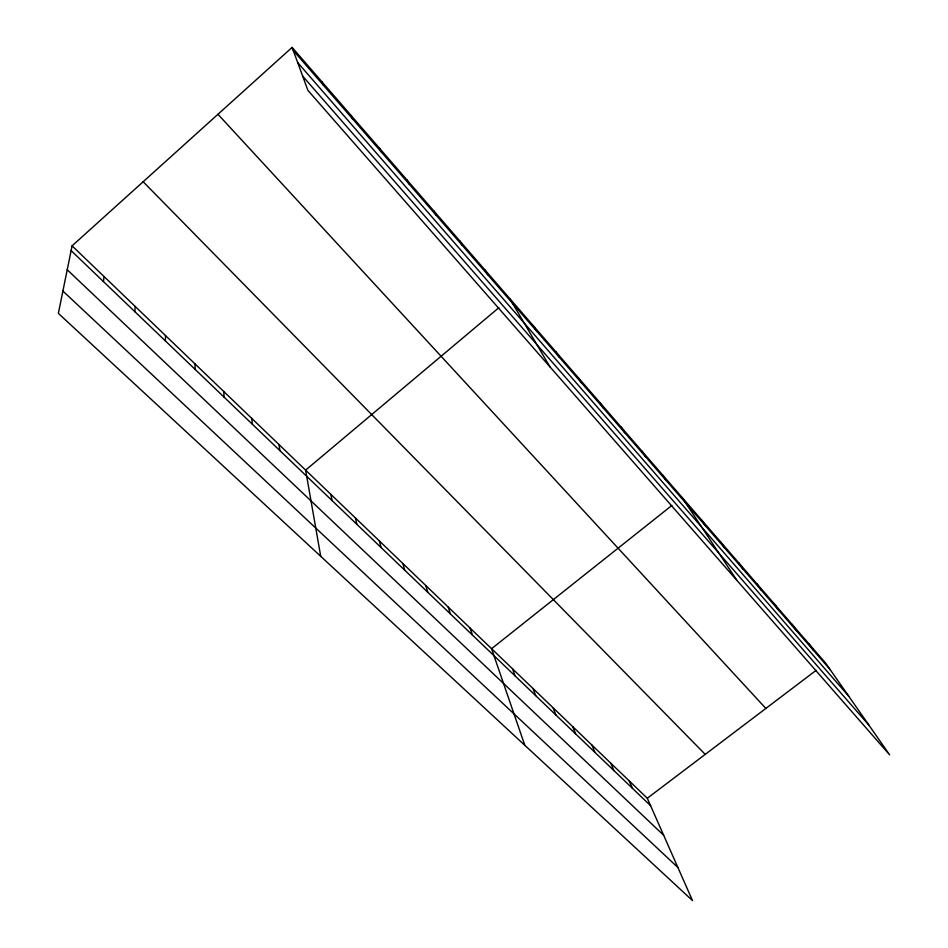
<?xml version="1.0" encoding="UTF-8"?>
<svg xmlns="http://www.w3.org/2000/svg" width="948" height="948" viewBox="0 0 948 948"><rect width="100%" height="100%" fill="white"/><g stroke="black" fill="none" stroke-linecap="round" stroke-linejoin="round"><path stroke-width="1.42" d="M165.402 340.925L165.497 335.556M134.829 311.643L135.197 306.465M103.415 281.544L104.079 276.567M72.084 245.852L58.361 313.373L692.526 900.6L647.306 798.263L72.084 245.852L292.114 47.4L825.649 663.126L889.639 754.845L307.887 90.333L292.114 47.4M498.778 307.768L305.623 470.125L320.72 556.31M671.883 505.45L491.574 648.705L524.801 745.282M647.306 798.263L816.228 670.272M62.9 291.048L677.891 867.479M67.225 269.765L663.659 835.271M71.112 250.604L650.589 805.705M143.16 181.743L705.229 754.371M217.957 114.281L765.865 708.44M302.649 76.101L868.889 725.113M297.684 62.568L848.756 696.235M293.216 50.422L830.294 669.774M809.023 643.929L813.585 650.518M792.042 624.329L796.533 630.847M774.682 604.314L779.102 610.749M756.966 583.861L761.291 590.201M738.848 562.946L743.09 569.215M720.326 541.581L724.473 547.754M701.402 519.729L705.442 525.808M682.039 497.392L736.88 580.354M662.225 474.533L666.065 480.387M641.962 451.141L645.683 456.877M621.213 427.204L624.815 432.809M599.977 402.699L603.449 408.173M578.233 377.6L581.562 382.933M555.955 351.898L559.142 357.076M533.131 325.555L536.153 330.579M509.74 298.549L549.935 366.829M485.021 270.026L487.699 274.695M459.638 240.733L462.138 245.212M433.58 210.669L435.879 214.935M406.822 179.788L408.908 183.841M379.33 148.054L381.191 151.87M351.068 115.443L352.692 118.998M629.235 780.915L632.435 788.309M610.796 763.199L613.889 770.546M322 81.895L323.375 85.202M591.967 745.116L594.965 752.404M572.746 726.654L575.626 733.882M553.099 707.789L555.872 714.97M533.037 688.521L535.691 695.631M512.536 668.838L515.06 675.877M470.149 628.133L472.412 635.018M448.238 607.087L450.359 613.889M425.83 585.568L427.797 592.275M402.9 563.55L404.701 570.163M379.437 541.012L381.072 547.517M355.417 517.94L356.875 524.339M330.816 494.323L332.084 500.603M279.02 444.576L279.885 450.584M251.73 418.364L252.369 424.242M223.728 391.477L224.143 397.2M194.992 363.89L195.158 369.436"/></g></svg>
